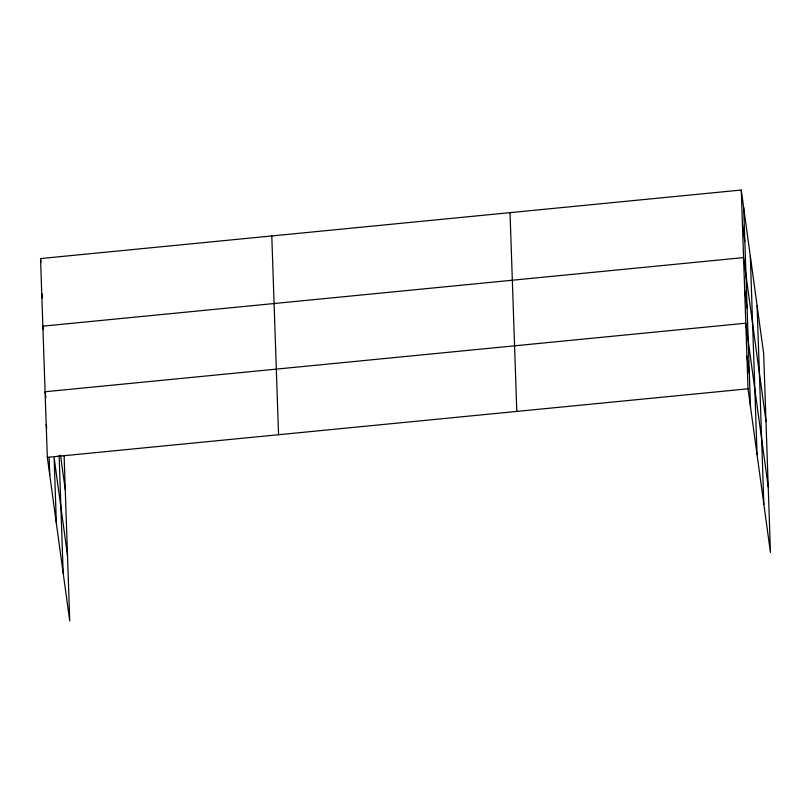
<?xml version="1.0" encoding="UTF-8"?>
<svg xmlns="http://www.w3.org/2000/svg" width="811" height="811" viewBox="0 0 811 811"><rect width="100%" height="100%" fill="white"/><g stroke="black" fill="none" stroke-linecap="round" stroke-linejoin="round"><path stroke-width="1.22" d="M64.12 455.985L69.736 620.973L47.322 457.343L40.55 258.567L741.264 190.027L763.678 353.657L770.45 552.433L748.036 388.804L741.264 190.027M47.322 457.343L748.036 388.804M742.41 223.816L744.843 241.556M765.979 421.244L743.565 257.604L42.851 326.154L43.338 329.702M744.68 290.409L747.113 308.15M768.21 486.833L745.796 323.204L45.092 391.743L45.903 397.664M746.921 356.009L749.344 373.749M40.55 258.567L41.037 262.115M41.868 293.541L42.517 298.276M60.531 455.214L65.265 489.783M67.506 555.383L54.114 457.637L56.354 523.237M46.207 424.548L46.693 428.096M757.079 305.514L763.85 504.29M750.287 255.911L757.058 454.687M743.687 207.768L750.469 406.544M510.028 212.644L516.8 411.42M271.786 235.95L278.558 434.726M59.142 455.518L63.146 572.83M49.157 457.424L49.755 475.094"/></g></svg>
